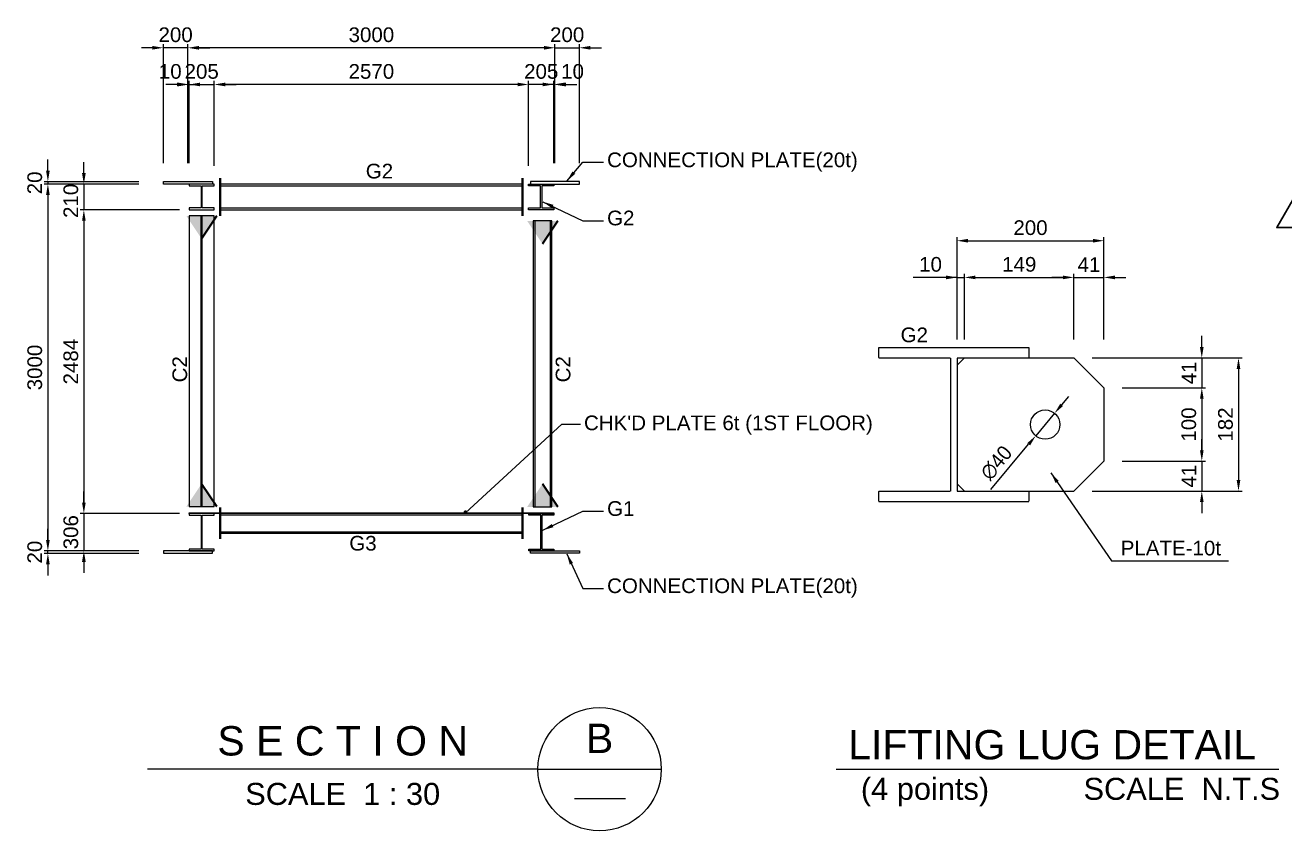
# Model space of a CAD drawing. Header units: millimetres. Extents: x 376548 to 485787, y -156716 to -17718.
# Drawn here: x 405454 to 415750, y -34191 to -27602 of the extents above; entities that cross this region are included whole.
import ezdxf
from ezdxf.enums import TextEntityAlignment as Align

# ---------------------------------------------------------------- set-up
doc = ezdxf.new("R2010")
doc.units = ezdxf.units.MM
doc.header["$LTSCALE"] = 2
doc.linetypes.add('HIDDEN', pattern=[0.375, 0.25, -0.125])
doc.layers.get('Defpoints').update_dxf_attribs({"color": 250})
for name, color, linetype in [('#20_GR', 3, 'Continuous'), ('C_BEAM-02', 1, 'Continuous'), ('C_COLUMN-01', 2, 'Continuous'), ('C_DIM', 7, 'Continuous'), ('C_GIRDER', 2, 'Continuous'), ('C_REV', 4, 'Continuous'), ('C_TEXT_01', 2, 'Continuous'), ('finish', 1, 'Continuous'), ('TITLE', 7, 'Continuous')]:
    doc.layers.add(name, color=color, linetype=linetype)
doc.layers.add('C_STEEL', color=2, linetype='Continuous', lineweight=30)
doc.styles.add('Arial', font='arial.ttf')
doc.dimstyles.new('일반도면_0020', dxfattribs={"dimtxt": 80, "dimasz": 60, "dimexe": 20, "dimexo": 100, "dimgap": 30, "dimtad": 1, "dimdec": 0, "dimzin": 0, "dimdsep": 46, "dimtxsty": 'Arial', "dimcen": -100, "dimclrd": 7, "dimclre": 7, "dimclrt": 2, "dimadec": 8, "dimazin": 0, "dimtfac": 1, "dimtdec": 0, "dimtix": 1, "dimtmove": 2, "dimatfit": 3, "dimfxl": 1, "dimtolj": 1, "dimtzin": 0, "dimarcsym": 0})
doc.dimstyles.new('일반도면_0030', dxfattribs={"dimtxt": 120, "dimasz": 90, "dimexe": 30, "dimexo": 150, "dimgap": 45, "dimtad": 1, "dimdec": 0, "dimzin": 0, "dimdsep": 46, "dimtxsty": 'Arial', "dimcen": -150, "dimclrd": 7, "dimclre": 7, "dimclrt": 2, "dimadec": 8, "dimazin": 0, "dimtfac": 1, "dimtdec": 0, "dimtix": 1, "dimtmove": 2, "dimatfit": 3, "dimfxl": 1, "dimtolj": 1, "dimtzin": 0, "dimarcsym": 0})

# ---------------------------------------------------------------- blocks, each defined once
blk = doc.blocks.new('*D219')
at = {"layer": 'C_DIM', "color": 7, "lineweight": -2, "transparency": 16777216}
for p, q in [((406384, -28902), (405610, -28902)), ((405640, -28992), (405640, -31812)), ((406384, -31902), (405610, -31902))]:
    blk.add_line(p, q, dxfattribs=at)
at = {"layer": 'C_DIM', "color": 7, "transparency": 16777216}
for points in [[(405625, -28992), (405655, -28992), (405640, -28902)], [(405625, -31812), (405655, -31812), (405640, -31902)]]:
    blk.add_solid(points, dxfattribs=at)
at = {"layer": 'Defpoints', "color": 0, "transparency": 16777216}
for p in [(406534, -28902), (405640, -31902), (406534, -31902)]:
    blk.add_point(p, dxfattribs=at)
at = {"layer": 'C_DIM', "color": 2, "transparency": 16777216, "insert": (405533, -30402), "char_height": 120, "attachment_point": 5, "rotation": 90, "style": 'Arial'}
blk.add_mtext('\\A1;3000', dxfattribs=at)
blk = doc.blocks.new('*D220')
at = {"layer": 'C_DIM', "color": 7, "lineweight": -2, "transparency": 16777216}
for p, q in [((405640, -28792), (405640, -28702)), ((406384, -28882), (405610, -28882)), ((406384, -28902), (405610, -28902)), ((405640, -28882), (405640, -28902)), ((405640, -28992), (405640, -29082))]:
    blk.add_line(p, q, dxfattribs=at)
at = {"layer": 'C_DIM', "color": 7, "transparency": 16777216}
for points in [[(405625, -28792), (405655, -28792), (405640, -28882)], [(405625, -28992), (405655, -28992), (405640, -28902)]]:
    blk.add_solid(points, dxfattribs=at)
at = {"layer": 'Defpoints', "color": 0, "transparency": 16777216}
for p in [(405640, -28902), (406534, -28882), (406534, -28902)]:
    blk.add_point(p, dxfattribs=at)
at = {"layer": 'C_DIM', "color": 2, "transparency": 16777216, "insert": (405533, -28892), "char_height": 120, "attachment_point": 5, "rotation": 90, "style": 'Arial'}
blk.add_mtext('\\A1;20', dxfattribs=at)
blk = doc.blocks.new('*D221')
at = {"layer": 'C_DIM', "color": 7, "lineweight": -2, "transparency": 16777216}
for p, q in [((405640, -31812), (405640, -31722)), ((406384, -31902), (405610, -31902)), ((405640, -31922), (405640, -31902)), ((406384, -31922), (405610, -31922)), ((405640, -32012), (405640, -32102))]:
    blk.add_line(p, q, dxfattribs=at)
at = {"layer": 'C_DIM', "color": 7, "transparency": 16777216}
for points in [[(405625, -31812), (405655, -31812), (405640, -31902)], [(405625, -32012), (405655, -32012), (405640, -31922)]]:
    blk.add_solid(points, dxfattribs=at)
at = {"layer": 'Defpoints', "color": 0, "transparency": 16777216}
for p in [(405640, -31902), (406534, -31902), (406534, -31922)]:
    blk.add_point(p, dxfattribs=at)
at = {"layer": 'C_DIM', "color": 2, "transparency": 16777216, "insert": (405533, -31912), "char_height": 120, "attachment_point": 5, "rotation": 90, "style": 'Arial'}
blk.add_mtext('\\A1;20', dxfattribs=at)
blk = doc.blocks.new('*D222')
at = {"layer": 'C_DIM', "color": 7, "lineweight": -2, "transparency": 16777216}
for p, q in [((405934, -28812), (405934, -28722)), ((406384, -28902), (405904, -28902)), ((405934, -28902), (405934, -29112)), ((406715, -29112), (405904, -29112)), ((405934, -29202), (405934, -29292))]:
    blk.add_line(p, q, dxfattribs=at)
at = {"layer": 'C_DIM', "color": 7, "transparency": 16777216}
for points in [[(405919, -28812), (405949, -28812), (405934, -28902)], [(405919, -29202), (405949, -29202), (405934, -29112)]]:
    blk.add_solid(points, dxfattribs=at)
at = {"layer": 'Defpoints', "color": 0, "transparency": 16777216}
for p in [(406534, -28902), (405934, -29112), (406865, -29112)]:
    blk.add_point(p, dxfattribs=at)
at = {"layer": 'C_DIM', "color": 2, "transparency": 16777216, "insert": (405828, -29039), "char_height": 120, "attachment_point": 5, "rotation": 90, "style": 'Arial'}
blk.add_mtext('\\A1;210', dxfattribs=at)
blk = doc.blocks.new('*D223')
at = {"layer": 'C_DIM', "color": 7, "lineweight": -2, "transparency": 16777216}
for p, q in [((406715, -29112), (405904, -29112)), ((405934, -29202), (405934, -31506)), ((406715, -31596), (405904, -31596))]:
    blk.add_line(p, q, dxfattribs=at)
at = {"layer": 'C_DIM', "color": 7, "transparency": 16777216}
for points in [[(405919, -29202), (405949, -29202), (405934, -29112)], [(405919, -31506), (405949, -31506), (405934, -31596)]]:
    blk.add_solid(points, dxfattribs=at)
at = {"layer": 'Defpoints', "color": 0, "transparency": 16777216}
for p in [(406865, -29112), (405934, -31596), (406865, -31596)]:
    blk.add_point(p, dxfattribs=at)
at = {"layer": 'C_DIM', "color": 2, "transparency": 16777216, "insert": (405828, -30354), "char_height": 120, "attachment_point": 5, "rotation": 90, "style": 'Arial'}
blk.add_mtext('\\A1;2484', dxfattribs=at)
blk = doc.blocks.new('*D224')
at = {"layer": 'C_DIM', "color": 7, "lineweight": -2, "transparency": 16777216}
for p, q in [((405934, -31506), (405934, -31416)), ((406715, -31596), (405904, -31596)), ((405934, -31596), (405934, -31902)), ((406384, -31902), (405904, -31902)), ((405934, -31992), (405934, -32082))]:
    blk.add_line(p, q, dxfattribs=at)
at = {"layer": 'C_DIM', "color": 7, "transparency": 16777216}
for points in [[(405919, -31506), (405949, -31506), (405934, -31596)], [(405919, -31992), (405949, -31992), (405934, -31902)]]:
    blk.add_solid(points, dxfattribs=at)
at = {"layer": 'Defpoints', "color": 0, "transparency": 16777216}
for p in [(406865, -31596), (405934, -31902), (406534, -31902)]:
    blk.add_point(p, dxfattribs=at)
at = {"layer": 'C_DIM', "color": 2, "transparency": 16777216, "insert": (405828, -31749), "char_height": 120, "attachment_point": 5, "rotation": 90, "style": 'Arial'}
blk.add_mtext('\\A1;306', dxfattribs=at)
blk = doc.blocks.new('*D225')
at = {"layer": 'C_DIM', "color": 7, "lineweight": -2, "transparency": 16777216}
for p, q in [((406784, -28732), (406784, -27757)), ((409694, -27787), (406874, -27787)), ((409784, -28732), (409784, -27757))]:
    blk.add_line(p, q, dxfattribs=at)
at = {"layer": 'C_DIM', "color": 7, "transparency": 16777216}
for points in [[(406874, -27772), (406874, -27802), (406784, -27787)], [(409694, -27772), (409694, -27802), (409784, -27787)]]:
    blk.add_solid(points, dxfattribs=at)
at = {"layer": 'Defpoints', "color": 0, "transparency": 16777216}
for p in [(406784, -27787), (406784, -28882), (409784, -28882)]:
    blk.add_point(p, dxfattribs=at)
at = {"layer": 'C_DIM', "color": 2, "transparency": 16777216, "insert": (408284, -27681), "char_height": 120, "attachment_point": 5, "style": 'Arial'}
blk.add_mtext('\\A1;3000', dxfattribs=at)
blk = doc.blocks.new('*D226')
at = {"layer": 'C_DIM', "color": 7, "lineweight": -2, "transparency": 16777216}
for p, q in [((406494, -27787), (406404, -27787)), ((406584, -28732), (406584, -27757)), ((406784, -27787), (406584, -27787)), ((406784, -28732), (406784, -27757)), ((406874, -27787), (406964, -27787))]:
    blk.add_line(p, q, dxfattribs=at)
at = {"layer": 'C_DIM', "color": 7, "transparency": 16777216}
for points in [[(406494, -27772), (406494, -27802), (406584, -27787)], [(406874, -27772), (406874, -27802), (406784, -27787)]]:
    blk.add_solid(points, dxfattribs=at)
at = {"layer": 'Defpoints', "color": 0, "transparency": 16777216}
for p in [(406584, -27787), (406584, -28882), (406784, -28882)]:
    blk.add_point(p, dxfattribs=at)
at = {"layer": 'C_DIM', "color": 2, "transparency": 16777216, "insert": (406684, -27681), "char_height": 120, "attachment_point": 5, "style": 'Arial'}
blk.add_mtext('\\A1;200', dxfattribs=at)
blk = doc.blocks.new('*D227')
at = {"layer": 'C_DIM', "color": 7, "lineweight": -2, "transparency": 16777216}
for p, q in [((409694, -27787), (409604, -27787)), ((409784, -28732), (409784, -27757)), ((409784, -27787), (409984, -27787)), ((409984, -28732), (409984, -27757)), ((410074, -27787), (410164, -27787))]:
    blk.add_line(p, q, dxfattribs=at)
at = {"layer": 'C_DIM', "color": 7, "transparency": 16777216}
for points in [[(409694, -27772), (409694, -27802), (409784, -27787)], [(410074, -27772), (410074, -27802), (409984, -27787)]]:
    blk.add_solid(points, dxfattribs=at)
at = {"layer": 'Defpoints', "color": 0, "transparency": 16777216}
for p in [(409984, -27787), (409784, -28882), (409984, -28882)]:
    blk.add_point(p, dxfattribs=at)
at = {"layer": 'C_DIM', "color": 2, "transparency": 16777216, "insert": (409884, -27681), "char_height": 120, "attachment_point": 5, "style": 'Arial'}
blk.add_mtext('\\A1;200', dxfattribs=at)
blk = doc.blocks.new('*D228')
at = {"layer": 'C_DIM', "color": 7, "lineweight": -2, "transparency": 16777216}
for p, q in [((406694, -28087), (406604, -28087)), ((406784, -28732), (406784, -28057)), ((406784, -28087), (406794, -28087)), ((406794, -28732), (406794, -28057)), ((406884, -28087), (406974, -28087))]:
    blk.add_line(p, q, dxfattribs=at)
at = {"layer": 'C_DIM', "color": 7, "transparency": 16777216}
for points in [[(406694, -28072), (406694, -28102), (406784, -28087)], [(406884, -28072), (406884, -28102), (406794, -28087)]]:
    blk.add_solid(points, dxfattribs=at)
at = {"layer": 'Defpoints', "color": 0, "transparency": 16777216}
for p in [(406794, -28087), (406784, -28882), (406794, -28882)]:
    blk.add_point(p, dxfattribs=at)
at = {"layer": 'C_DIM', "color": 2, "transparency": 16777216, "insert": (406640, -27981), "char_height": 120, "attachment_point": 5, "style": 'Arial'}
blk.add_mtext('\\A1;10', dxfattribs=at)
blk = doc.blocks.new('*D229')
at = {"layer": 'C_DIM', "color": 7, "lineweight": -2, "transparency": 16777216}
for p, q in [((406704, -28087), (406614, -28087)), ((406794, -28732), (406794, -28057)), ((406794, -28087), (406999, -28087)), ((406999, -28752), (406999, -28057)), ((407089, -28087), (407179, -28087))]:
    blk.add_line(p, q, dxfattribs=at)
at = {"layer": 'C_DIM', "color": 7, "transparency": 16777216}
for points in [[(406704, -28072), (406704, -28102), (406794, -28087)], [(407089, -28072), (407089, -28102), (406999, -28087)]]:
    blk.add_solid(points, dxfattribs=at)
at = {"layer": 'Defpoints', "color": 0, "transparency": 16777216}
for p in [(406999, -28087), (406794, -28882), (406999, -28902)]:
    blk.add_point(p, dxfattribs=at)
at = {"layer": 'C_DIM', "color": 2, "transparency": 16777216, "insert": (406897, -27981), "char_height": 120, "attachment_point": 5, "style": 'Arial'}
blk.add_mtext('\\A1;205', dxfattribs=at)
blk = doc.blocks.new('*D230')
at = {"layer": 'C_DIM', "color": 7, "lineweight": -2, "transparency": 16777216}
for p, q in [((409684, -28087), (409594, -28087)), ((409774, -28732), (409774, -28057)), ((409784, -28087), (409774, -28087)), ((409784, -28732), (409784, -28057)), ((409874, -28087), (409964, -28087))]:
    blk.add_line(p, q, dxfattribs=at)
at = {"layer": 'C_DIM', "color": 7, "transparency": 16777216}
for points in [[(409684, -28072), (409684, -28102), (409774, -28087)], [(409874, -28072), (409874, -28102), (409784, -28087)]]:
    blk.add_solid(points, dxfattribs=at)
at = {"layer": 'Defpoints', "color": 0, "transparency": 16777216}
for p in [(409774, -28087), (409774, -28882), (409784, -28882)]:
    blk.add_point(p, dxfattribs=at)
at = {"layer": 'C_DIM', "color": 2, "transparency": 16777216, "insert": (409928, -27981), "char_height": 120, "attachment_point": 5, "style": 'Arial'}
blk.add_mtext('\\A1;10', dxfattribs=at)
blk = doc.blocks.new('*D231')
at = {"layer": 'C_DIM', "color": 7, "lineweight": -2, "transparency": 16777216}
for p, q in [((409479, -28087), (409389, -28087)), ((409569, -28752), (409569, -28057)), ((409774, -28087), (409569, -28087)), ((409774, -28732), (409774, -28057)), ((409864, -28087), (409954, -28087))]:
    blk.add_line(p, q, dxfattribs=at)
at = {"layer": 'C_DIM', "color": 7, "transparency": 16777216}
for points in [[(409479, -28072), (409479, -28102), (409569, -28087)], [(409864, -28072), (409864, -28102), (409774, -28087)]]:
    blk.add_solid(points, dxfattribs=at)
at = {"layer": 'Defpoints', "color": 0, "transparency": 16777216}
for p in [(409569, -28087), (409569, -28902), (409774, -28882)]:
    blk.add_point(p, dxfattribs=at)
at = {"layer": 'C_DIM', "color": 2, "transparency": 16777216, "insert": (409672, -27981), "char_height": 120, "attachment_point": 5, "style": 'Arial'}
blk.add_mtext('\\A1;205', dxfattribs=at)
blk = doc.blocks.new('*D232')
at = {"layer": 'C_DIM', "color": 7, "lineweight": -2, "transparency": 16777216}
for p, q in [((406999, -28752), (406999, -28057)), ((409479, -28087), (407089, -28087)), ((409569, -28752), (409569, -28057))]:
    blk.add_line(p, q, dxfattribs=at)
at = {"layer": 'C_DIM', "color": 7, "transparency": 16777216}
for points in [[(407089, -28072), (407089, -28102), (406999, -28087)], [(409479, -28072), (409479, -28102), (409569, -28087)]]:
    blk.add_solid(points, dxfattribs=at)
at = {"layer": 'Defpoints', "color": 0, "transparency": 16777216}
for p in [(406999, -28087), (406999, -28902), (409569, -28902)]:
    blk.add_point(p, dxfattribs=at)
at = {"layer": 'C_DIM', "color": 2, "transparency": 16777216, "insert": (408284, -27981), "char_height": 120, "attachment_point": 5, "style": 'Arial'}
blk.add_mtext('\\A1;2570', dxfattribs=at)
blk = doc.blocks.new('A$C00836406')
at = {"layer": 'C_GIRDER'}
for p, q in [((-130, 90.8), (-140, 80.8)), ((-130, 90.8), (19.2, 90.8)), ((19.2, 90.8), (60, 50)), ((-140, 80.8), (-140, -80.8)), ((60, 50), (60, -50)), ((19.2, -90.8), (60, -50)), ((-130, -90.8), (-140, -80.8)), ((-130, -90.8), (19.2, -90.8))]:
    blk.add_line(p, q, dxfattribs=at)
blk.add_circle((-20, 0), 20, dxfattribs=at)
blk = doc.blocks.new('*D297')
at = {"layer": 'C_DIM', "color": 7, "lineweight": -2, "transparency": 16777216}
for p, q in [((413071, -30174), (413071, -29635)), ((413131, -30174), (413131, -29635)), ((412981, -29665), (412891, -29665)), ((413071, -29665), (413131, -29665)), ((413221, -29665), (413311, -29665))]:
    blk.add_line(p, q, dxfattribs=at)
at = {"layer": 'C_DIM', "color": 7, "transparency": 16777216}
for points in [[(412981, -29650), (412981, -29680), (413071, -29665)], [(413221, -29650), (413221, -29680), (413131, -29665)]]:
    blk.add_solid(points, dxfattribs=at)
at = {"layer": 'Defpoints', "color": 0, "transparency": 16777216}
for p in [(413131, -29665), (413071, -30324), (413131, -30324)]:
    blk.add_point(p, dxfattribs=at)
at = {"layer": 'C_DIM', "color": 2, "transparency": 16777216, "insert": (412854, -29559), "char_height": 120, "attachment_point": 5, "style": 'Arial'}
blk.add_mtext('\\A1;10', dxfattribs=at)
blk = doc.blocks.new('*D298')
at = {"layer": 'C_DIM', "color": 7, "lineweight": -2, "transparency": 16777216}
for p, q in [((413131, -30174), (413131, -29635)), ((414026, -30174), (414026, -29635)), ((413221, -29665), (413936, -29665))]:
    blk.add_line(p, q, dxfattribs=at)
at = {"layer": 'C_DIM', "color": 7, "transparency": 16777216}
for points in [[(413221, -29650), (413221, -29680), (413131, -29665)], [(413936, -29650), (413936, -29680), (414026, -29665)]]:
    blk.add_solid(points, dxfattribs=at)
at = {"layer": 'Defpoints', "color": 0, "transparency": 16777216}
for p in [(414026, -29665), (413131, -30324), (414026, -30324)]:
    blk.add_point(p, dxfattribs=at)
at = {"layer": 'C_DIM', "color": 2, "transparency": 16777216, "insert": (413579, -29559), "char_height": 120, "attachment_point": 5, "style": 'Arial'}
blk.add_mtext('\\A1;149', dxfattribs=at)
blk = doc.blocks.new('*D299')
at = {"layer": 'C_DIM', "color": 7, "lineweight": -2, "transparency": 16777216}
for p, q in [((414026, -30174), (414026, -29635)), ((414271, -30174), (414271, -29635)), ((413936, -29665), (413846, -29665)), ((414026, -29665), (414271, -29665)), ((414361, -29665), (414451, -29665))]:
    blk.add_line(p, q, dxfattribs=at)
at = {"layer": 'C_DIM', "color": 7, "transparency": 16777216}
for points in [[(413936, -29650), (413936, -29680), (414026, -29665)], [(414361, -29650), (414361, -29680), (414271, -29665)]]:
    blk.add_solid(points, dxfattribs=at)
at = {"layer": 'Defpoints', "color": 0, "transparency": 16777216}
for p in [(414271, -29665), (414026, -30324), (414271, -30324)]:
    blk.add_point(p, dxfattribs=at)
at = {"layer": 'C_DIM', "color": 2, "transparency": 16777216, "insert": (414149, -29560), "char_height": 120, "attachment_point": 5, "style": 'Arial'}
blk.add_mtext('\\A1;41', dxfattribs=at)
blk = doc.blocks.new('*D300')
at = {"layer": 'C_DIM', "color": 7, "lineweight": -2, "transparency": 16777216}
for p, q in [((413071, -30174), (413071, -29335)), ((414271, -30174), (414271, -29335)), ((413161, -29365), (414181, -29365))]:
    blk.add_line(p, q, dxfattribs=at)
at = {"layer": 'C_DIM', "color": 7, "transparency": 16777216}
for points in [[(413161, -29350), (413161, -29380), (413071, -29365)], [(414181, -29350), (414181, -29380), (414271, -29365)]]:
    blk.add_solid(points, dxfattribs=at)
at = {"layer": 'Defpoints', "color": 0, "transparency": 16777216}
for p in [(414271, -29365), (413071, -30324), (414271, -30324)]:
    blk.add_point(p, dxfattribs=at)
at = {"layer": 'C_DIM', "color": 2, "transparency": 16777216, "insert": (413671, -29259), "char_height": 120, "attachment_point": 5, "style": 'Arial'}
blk.add_mtext('\\A1;200', dxfattribs=at)
blk = doc.blocks.new('*D301')
at = {"layer": 'C_DIM', "color": 7, "lineweight": -2, "transparency": 16777216}
for p, q in [((415071, -30234), (415071, -30144)), ((414176, -30324), (415101, -30324)), ((415071, -30324), (415071, -30568)), ((414421, -30568), (415101, -30568)), ((415071, -30658), (415071, -30748))]:
    blk.add_line(p, q, dxfattribs=at)
at = {"layer": 'C_DIM', "color": 7, "transparency": 16777216}
for points in [[(415056, -30234), (415086, -30234), (415071, -30324)], [(415056, -30658), (415086, -30658), (415071, -30568)]]:
    blk.add_solid(points, dxfattribs=at)
at = {"layer": 'Defpoints', "color": 0, "transparency": 16777216}
for p in [(414026, -30324), (414271, -30568), (415071, -30568)]:
    blk.add_point(p, dxfattribs=at)
at = {"layer": 'C_DIM', "color": 2, "transparency": 16777216, "insert": (414966, -30446), "char_height": 120, "attachment_point": 5, "rotation": 90, "style": 'Arial'}
blk.add_mtext('\\A1;41', dxfattribs=at)
blk = doc.blocks.new('*D302')
at = {"layer": 'C_DIM', "color": 7, "lineweight": -2, "transparency": 16777216}
for p, q in [((414421, -30568), (415101, -30568)), ((415071, -30658), (415071, -31078)), ((414421, -31168), (415101, -31168))]:
    blk.add_line(p, q, dxfattribs=at)
at = {"layer": 'C_DIM', "color": 7, "transparency": 16777216}
for points in [[(415056, -30658), (415086, -30658), (415071, -30568)], [(415056, -31078), (415086, -31078), (415071, -31168)]]:
    blk.add_solid(points, dxfattribs=at)
at = {"layer": 'Defpoints', "color": 0, "transparency": 16777216}
for p in [(414271, -30568), (414271, -31168), (415071, -31168)]:
    blk.add_point(p, dxfattribs=at)
at = {"layer": 'C_DIM', "color": 2, "transparency": 16777216, "insert": (414965, -30868), "char_height": 120, "attachment_point": 5, "rotation": 90, "style": 'Arial'}
blk.add_mtext('\\A1;100', dxfattribs=at)
blk = doc.blocks.new('*D303')
at = {"layer": 'C_DIM', "color": 7, "lineweight": -2, "transparency": 16777216}
for p, q in [((415071, -31078), (415071, -30988)), ((414421, -31168), (415101, -31168)), ((415071, -31168), (415071, -31413)), ((414176, -31413), (415101, -31413)), ((415071, -31503), (415071, -31593))]:
    blk.add_line(p, q, dxfattribs=at)
at = {"layer": 'C_DIM', "color": 7, "transparency": 16777216}
for points in [[(415056, -31078), (415086, -31078), (415071, -31168)], [(415056, -31503), (415086, -31503), (415071, -31413)]]:
    blk.add_solid(points, dxfattribs=at)
at = {"layer": 'Defpoints', "color": 0, "transparency": 16777216}
for p in [(414271, -31168), (414026, -31413), (415071, -31413)]:
    blk.add_point(p, dxfattribs=at)
at = {"layer": 'C_DIM', "color": 2, "transparency": 16777216, "insert": (414966, -31291), "char_height": 120, "attachment_point": 5, "rotation": 90, "style": 'Arial'}
blk.add_mtext('\\A1;41', dxfattribs=at)
blk = doc.blocks.new('*D304')
at = {"layer": 'C_DIM', "color": 7, "lineweight": -2, "transparency": 16777216}
for p, q in [((414476, -30324), (415401, -30324)), ((415371, -30414), (415371, -31323)), ((414476, -31413), (415401, -31413))]:
    blk.add_line(p, q, dxfattribs=at)
at = {"layer": 'C_DIM', "color": 7, "transparency": 16777216}
for points in [[(415356, -30414), (415386, -30414), (415371, -30324)], [(415356, -31323), (415386, -31323), (415371, -31413)]]:
    blk.add_solid(points, dxfattribs=at)
at = {"layer": 'Defpoints', "color": 0, "transparency": 16777216}
for p in [(414326, -30324), (414326, -31413), (415371, -31413)]:
    blk.add_point(p, dxfattribs=at)
at = {"layer": 'C_DIM', "color": 2, "transparency": 16777216, "insert": (415265, -30868), "char_height": 120, "attachment_point": 5, "rotation": 90, "style": 'Arial'}
blk.add_mtext('\\A1;182', dxfattribs=at)
blk = doc.blocks.new('*D305')
at = {"layer": 'C_DIM', "color": 7, "lineweight": -2, "transparency": 16777216}
for p, q in [((413926, -30707), (413984, -30638)), ((413868, -30776), (413714, -30960)), ((413346, -31400), (413656, -31029))]:
    blk.add_line(p, q, dxfattribs=at)
at = {"layer": 'C_DIM', "color": 7, "transparency": 16777216}
for points in [[(413914, -30698), (413937, -30717), (413868, -30776)], [(413645, -31020), (413668, -31039), (413714, -30960)]]:
    blk.add_solid(points, dxfattribs=at)
at = {"layer": 'Defpoints', "color": 0, "transparency": 16777216}
for p in [(413868, -30776), (413714, -30960)]:
    blk.add_point(p, dxfattribs=at)
at = {"layer": 'C_DIM', "color": 2, "transparency": 16777216, "insert": (413392, -31182), "char_height": 120, "attachment_point": 5, "rotation": 50.082, "style": 'Arial'}
blk.add_mtext('\\A1;{\\fPMingLiU|b0|i0|c136|p0;∅40}', dxfattribs=at)

msp = doc.modelspace()

# ---------------------------------------------------------------- linework, layer by layer
at = {"layer": '#20_GR', "color": 1}
for p, q in [((409052.8, -31590.5), (409839.8, -30866)), ((409839.8, -30866), (409992.3, -30866))]:
    msp.add_line(p, q, dxfattribs=at)
at = {"color": 4, "const_width": 15}
msp.add_lwpolyline([(409045.3, -31585.5, 1), (409060.3, -31585.5, 1)], format="xyb", close=True, dxfattribs=at)
at = {"layer": 'C_BEAM-02'}
msp.add_lwpolyline([(406794.1, -31589.5), (409774.1, -31589.5), (409774.1, -31595.5), (406794.1, -31595.5)], close=True, dxfattribs=at)
at = {"layer": 'C_COLUMN-01'}
msp.add_lwpolyline([(409606.6, -31541.5), (409758.6, -31541.5), (409758.6, -29203.5), (409606.6, -29203.5)], close=True, dxfattribs=at)
at = {"layer": 'C_GIRDER', "linetype": 'HIDDEN'}
for p, q in [((407049.1, -28915.7), (409519.1, -28915.7)), ((407049.1, -29097.3), (409519.1, -29097.3)), ((406892, -31539.5), (406892, -29161.5)), ((406901.2, -31539.5), (406901.2, -29161.5)), ((409619.3, -29203.5), (409619.3, -31541.5)), ((409745.9, -29203.5), (409745.9, -31541.5)), ((407049.1, -31605.8), (409519.1, -31605.8)), ((407049.1, -31745.2), (409519.1, -31745.2))]:
    msp.add_line(p, q, dxfattribs=at)
at = {"layer": 'C_GIRDER', "color": 1, "linetype": 'HIDDEN'}
for p, q in [((412428.7, -30238.4), (413658.7, -30238.4)), ((412428.7, -30238.4), (412428.7, -30323.6)), ((413658.7, -30238.4), (413658.7, -30323.6)), ((412428.7, -30323.6), (413016.2, -30323.6)), ((413016.2, -30323.6), (413016.2, -31413.2)), ((413071.1, -30323.6), (413658.7, -30323.6)), ((413071.1, -30323.6), (413071.1, -31413.2)), ((412428.7, -31413.2), (413016.2, -31413.2)), ((412428.7, -31413.2), (412428.7, -31498.4)), ((412428.7, -31498.4), (413658.7, -31498.4)), ((413071.1, -31413.2), (413658.7, -31413.2)), ((413658.7, -31413.2), (413658.7, -31498.4))]:
    msp.add_line(p, q, dxfattribs=at)
at = {"layer": 'C_GIRDER'}
msp.add_line((413071.1, -30383.6), (413071.1, -31353.2), dxfattribs=at)
for points in [[(406584.1, -28881.5), (406984.1, -28881.5), (406984.1, -28901.5), (406584.1, -28901.5)], [(409519.1, -28901.5), (407049.1, -28901.5), (407049.1, -29111.5), (409519.1, -29111.5)], [(409984.1, -28881.5), (409584.1, -28881.5), (409584.1, -28901.5), (409984.1, -28901.5)], [(406794.1, -31539.5), (406999.1, -31539.5), (406999.1, -29161.5), (406794.1, -29161.5)], [(409519.1, -31595.5), (407049.1, -31595.5), (407049.1, -31755.5), (409519.1, -31755.5)], [(406584.1, -31921.5), (406984.1, -31921.5), (406984.1, -31901.5), (406584.1, -31901.5)], [(409984.1, -31921.5), (409584.1, -31921.5), (409584.1, -31901.5), (409984.1, -31901.5)]]:
    msp.add_lwpolyline(points, close=True, dxfattribs=at)
at = {"layer": 'C_GIRDER', "color": 1}
for points in [[(406794.1, -29111.5), (406999.1, -29111.5), (406999.1, -29097.3), (406901.2, -29097.3), (406901.2, -28915.7), (406999.1, -28915.7), (406999.1, -28901.5), (406794.1, -28901.5), (406794.1, -28915.7), (406892, -28915.7), (406892, -29097.3), (406794.1, -29097.3)], [(409774.1, -29111.5), (409569.1, -29111.5), (409569.1, -29097.3), (409667, -29097.3), (409667, -28915.7), (409569.1, -28915.7), (409569.1, -28901.5), (409774.1, -28901.5), (409774.1, -28915.7), (409676.2, -28915.7), (409676.2, -29097.3), (409774.1, -29097.3)], [(406998.1, -31595.5), (406794.1, -31595.5), (406794.1, -31610.1), (406891.8, -31610.1), (406891.8, -31886.9), (406794.1, -31886.9), (406794.1, -31901.5), (406998.1, -31901.5), (406998.1, -31886.9), (406900.3, -31886.9), (406900.3, -31610.1), (406998.1, -31610.1)], [(409570.1, -31595.5), (409774.1, -31595.5), (409774.1, -31610.1), (409676.3, -31610.1), (409676.3, -31886.9), (409774.1, -31886.9), (409774.1, -31901.5), (409570.1, -31901.5), (409570.1, -31886.9), (409667.8, -31886.9), (409667.8, -31610.1), (409570.1, -31610.1)]]:
    msp.add_lwpolyline(points, close=True, dxfattribs=at)
at = {"layer": 'C_REV', "lineweight": 30}
msp.add_lwpolyline([(415844.7, -28978.2), (416006.3, -29258.2), (415683, -29258.2)], close=True, dxfattribs=at)
at = {"layer": 'C_STEEL', "color": 6, "lineweight": 40}
for p, q in [((407049.1, -29160.5), (407049.1, -28852.5)), ((409519.1, -29160.5), (409519.1, -28852.5)), ((406896.6, -29349), (407021.6, -29161.5)), ((409682.6, -29391), (409807.6, -29203.5)), ((406896.6, -31352), (407021.6, -31539.5)), ((409682.6, -31354), (409807.6, -31541.5)), ((407049.1, -31804), (407049.1, -31547)), ((409519.1, -31804), (409519.1, -31547))]:
    msp.add_line(p, q, dxfattribs=at)
for points in [[(406771.6, -29161.5), (407021.6, -29161.5), (406896.6, -29349)], [(409557.6, -29203.5), (409807.6, -29203.5), (409682.6, -29391)], [(406771.6, -31539.5), (407021.6, -31539.5), (406896.6, -31352)], [(409557.6, -31541.5), (409807.6, -31541.5), (409682.6, -31354)]]:
    msp.add_solid(points, dxfattribs=at)
at = {"layer": 'finish', "color": 7}
msp.add_line((413071.1, -29665.1), (412711.1, -29665.1), dxfattribs=at)
at = {"layer": 'TITLE', "color": 1, "linetype": 'Continuous'}
for p, q in [((409645.3, -33687.2), (406453.3, -33687.2)), ((412082.8, -33687.2), (415701.4, -33687.2))]:
    msp.add_line(p, q, dxfattribs=at)
msp.add_lwpolyline([(409645.3, -33687.2), (410653.3, -33687.2)], dxfattribs=at)
at = {"layer": 'TITLE', "color": 2, "linetype": 'Continuous'}
msp.add_lwpolyline([(409942.8, -33926.7), (410361.7, -33926.7)], dxfattribs=at)
at = {"layer": 'TITLE', "color": 1, "linetype": 'Continuous'}
msp.add_circle((410149.3, -33687.2), 504, dxfattribs=at)

# ---------------------------------------------------------------- block references
at = {"layer": 'C_GIRDER', "xscale": 6, "yscale": 6, "zscale": 6}
msp.add_blockref('A$C00836406', (413911.1, -30868.4), dxfattribs=at)

# ---------------------------------------------------------------- texts
at = {"layer": 'C_TEXT_01', "style": 'Arial'}
for s, p in [('CONNECTION PLATE(20t)', (410210.4, -28763.4)), ('G2', (410210.4, -29239)), ('G2', (412609.3, -30194.9)), ("CHK'D PLATE 6t (1ST FLOOR)", (410021.7, -30914.7)), ('G1', (410210.4, -31615.2)), ('PLATE-10t', (414408.4, -31938.8)), ('CONNECTION PLATE(20t)', (410210.4, -32246.9))]:
    msp.add_text(s, height=120, dxfattribs=at).set_placement(p)
for s, p in [('G2', (408238, -28855.5)), ('G3', (408103.4, -31899.1))]:
    msp.add_text(s, height=120, rotation=360, dxfattribs=at).set_placement(p)
for p in [(406717.7, -30416.5), (409850.4, -30416.5)]:
    msp.add_text('C2', height=120, rotation=90, dxfattribs=at).set_placement(p, align=Align.MIDDLE_CENTER)
at = {"layer": 'TITLE', "color": 3, "ltscale": 10, "style": 'Arial'}
for s, p in [('S E C T I O N', (408049.3, -33575.2)), ('LIFTING LUG DETAIL', (413847.9, -33607.2))]:
    msp.add_text(s, height=240, dxfattribs=at).set_placement(p, align=Align.CENTER)
at = {"layer": 'TITLE', "color": 2, "ltscale": 10, "style": 'Arial'}
msp.add_text('B', height=240, dxfattribs=at).set_placement((410149.3, -33435.2), align=Align.MIDDLE)
at = {"layer": 'TITLE', "color": 2, "linetype": 'Continuous', "style": 'Arial'}
for s, p in [('(4 points)', (412808.7, -33757.8)), ('SCALE  N.T.S', (414907.7, -33757.8)), ('SCALE  1 : 30', (408049.4, -33799.2))]:
    msp.add_text(s, height=180, dxfattribs=at).set_placement(p, align=Align.TOP_CENTER)

# ---------------------------------------------------------------- dimensions: what is measured, and where the dimension line sits
at = {"layer": 'C_DIM'}
for base, p1, p2, picture, middle in [((406584.1, -27787.1), (406784.1, -28881.5), (406584.1, -28881.5), '*D226', (406684.1, -27680.9)), ((406999.1, -28087.1), (406794.1, -28881.5), (406999.1, -28901.5), '*D229', (406896.6, -27980.9)), ((406999.1, -28087.1), (409569.1, -28901.5), (406999.1, -28901.5), '*D232', (408284.1, -27980.9))]:
    dim = msp.add_linear_dim(base=base, p1=p1, p2=p2, dimstyle='일반도면_0030', dxfattribs=at)
    dim.commit()
    dim.dimension.update_dxf_attribs({"geometry": picture, "text_midpoint": middle})
for p1, p2, distance, picture, middle in [((409784.1, -28881.5), (406784.1, -28881.5), -1094.4, '*D225', (408284.1, -27680.8)), ((406534.1, -28881.5), (406534.1, -28901.5), -894.6, '*D220', (405533.3, -28891.5)), ((406534.1, -28901.5), (406534.1, -31901.5), -894.6, '*D219', (405533.2, -30401.5)), ((406534.1, -31921.5), (406534.1, -31901.5), 894.6, '*D221', (405533.3, -31911.5))]:
    dim = msp.add_aligned_dim(p1=p1, p2=p2, distance=distance, dimstyle='일반도면_0030', dxfattribs=at)
    dim.commit()
    dim.dimension.update_dxf_attribs({"geometry": picture, "text_midpoint": middle})
for base, p1, p2, angle, picture, middle in [((409984.1, -27787.1), (409784.1, -28881.5), (409984.1, -28881.5), 180, '*D227', (409884.1, -27680.9)), ((409569.1, -28087.1), (409774.1, -28881.5), (409569.1, -28901.5), 180, '*D231', (409671.6, -27980.9)), ((405934.1, -31595.5), (406864.6, -29111.5), (406864.6, -31595.5), 90, '*D223', (405827.8, -30353.5)), ((405934.1, -31901.5), (406864.6, -31595.5), (406534.1, -31901.5), 90, '*D224', (405827.8, -31748.5))]:
    dim = msp.add_linear_dim(base=base, p1=p1, p2=p2, angle=angle, dimstyle='일반도면_0030', dxfattribs=at)
    dim.commit()
    dim.dimension.update_dxf_attribs({"geometry": picture, "text_midpoint": middle})
dim = msp.add_linear_dim(base=(406794.1, -28087.1), p1=(406784.1, -28881.5), p2=(406794.1, -28881.5), dimstyle='일반도면_0030', dxfattribs=at)
dim.commit()
dim.dimension.update_dxf_attribs({"geometry": '*D228', "text_midpoint": (406640.2, -27980.9), "dimtype": 160})
for base, p1, p2, angle, picture, middle in [((409774.1, -28087.1), (409784.1, -28881.5), (409774.1, -28881.5), 180, '*D230', (409928, -27980.9)), ((405934.1, -29111.5), (406534.1, -28901.5), (406864.6, -29111.5), 90, '*D222', (405827.8, -29039))]:
    dim = msp.add_linear_dim(base=base, p1=p1, p2=p2, angle=angle, dimstyle='일반도면_0030', dxfattribs=at)
    dim.commit()
    dim.dimension.update_dxf_attribs({"geometry": picture, "text_midpoint": middle, "dimtype": 160})
at = {"layer": 'C_DIM', "color": 7}
for base, p1, p2, picture, middle in [((414271.1, -29365.1), (413071.1, -30323.6), (414271.1, -30323.6), '*D300', (413671.1, -29258.8)), ((414026.3, -29665.1), (413131.1, -30323.6), (414026.3, -30323.6), '*D298', (413578.7, -29558.8))]:
    dim = msp.add_linear_dim(base=base, p1=p1, p2=p2, dimstyle='일반도면_0030', override={"dimlfac": 0.166667}, dxfattribs=at)
    dim.commit()
    dim.dimension.update_dxf_attribs({"geometry": picture, "text_midpoint": middle})
dim = msp.add_linear_dim(base=(413131.1, -29665.1), p1=(413071.1, -30323.6), p2=(413131.1, -30323.6), dimstyle='일반도면_0030', override={"dimlfac": 0.166667}, dxfattribs=at)
dim.commit()
dim.dimension.update_dxf_attribs({"geometry": '*D297', "text_midpoint": (412854.1, -29558.8), "dimtype": 160})
at = {"layer": 'C_DIM'}
dim = msp.add_linear_dim(base=(414271.1, -29665.1), p1=(414026.3, -30323.6), p2=(414271.1, -30323.6), dimstyle='일반도면_0030', override={"dimlfac": 0.166667}, dxfattribs=at)
dim.commit()
dim.dimension.update_dxf_attribs({"geometry": '*D299', "text_midpoint": (414148.7, -29559.9)})
for base, p1, p2, picture, middle in [((415071.1, -30568.4), (414026.3, -30323.6), (414271.1, -30568.4), '*D301', (414965.9, -30446)), ((415371.1, -31413.2), (414326.3, -30323.6), (414326.3, -31413.2), '*D304', (415264.9, -30868.4)), ((415071.1, -31168.4), (414271.1, -30568.4), (414271.1, -31168.4), '*D302', (414964.9, -30868.4)), ((415071.1, -31413.2), (414271.1, -31168.4), (414026.3, -31413.2), '*D303', (414965.9, -31290.8))]:
    dim = msp.add_linear_dim(base=base, p1=p1, p2=p2, angle=90, dimstyle='일반도면_0030', override={"dimlfac": 0.166667}, dxfattribs=at)
    dim.commit()
    dim.dimension.update_dxf_attribs({"geometry": picture, "text_midpoint": middle})
dim = msp.add_diameter_dim_2p(p1=(413868.1, -30776.3), p2=(413714.1, -30960.4), text='{\\fPMingLiU|b0|i0|c136|p0;<>}', dimstyle='일반도면_0030', override={"dimlfac": 0.166667}, dxfattribs=at)
dim.commit()
dim.dimension.update_dxf_attribs({"geometry": '*D305', "text_midpoint": (413392, -31181.7)})

# ---------------------------------------------------------------- leaders
for points in [[(409881.1, -28877.4), (410011, -28721.8), (410181.2, -28721.8)], [(409684.1, -29046.1), (410011, -29201.6), (410181.2, -29201.6)], [(413838.1, -31264.1), (414331.8, -31983), (415289.5, -31983)], [(409684.1, -31733.3), (410011, -31577.8), (410181.2, -31577.8)], [(409881.1, -31925.7), (410011, -32209.5), (410181.2, -32209.5)]]:
    msp.add_leader(points, dimstyle='일반도면_0020', override={"dimasz": 90}, dxfattribs=at)

doc.saveas('drawing.dxf')
